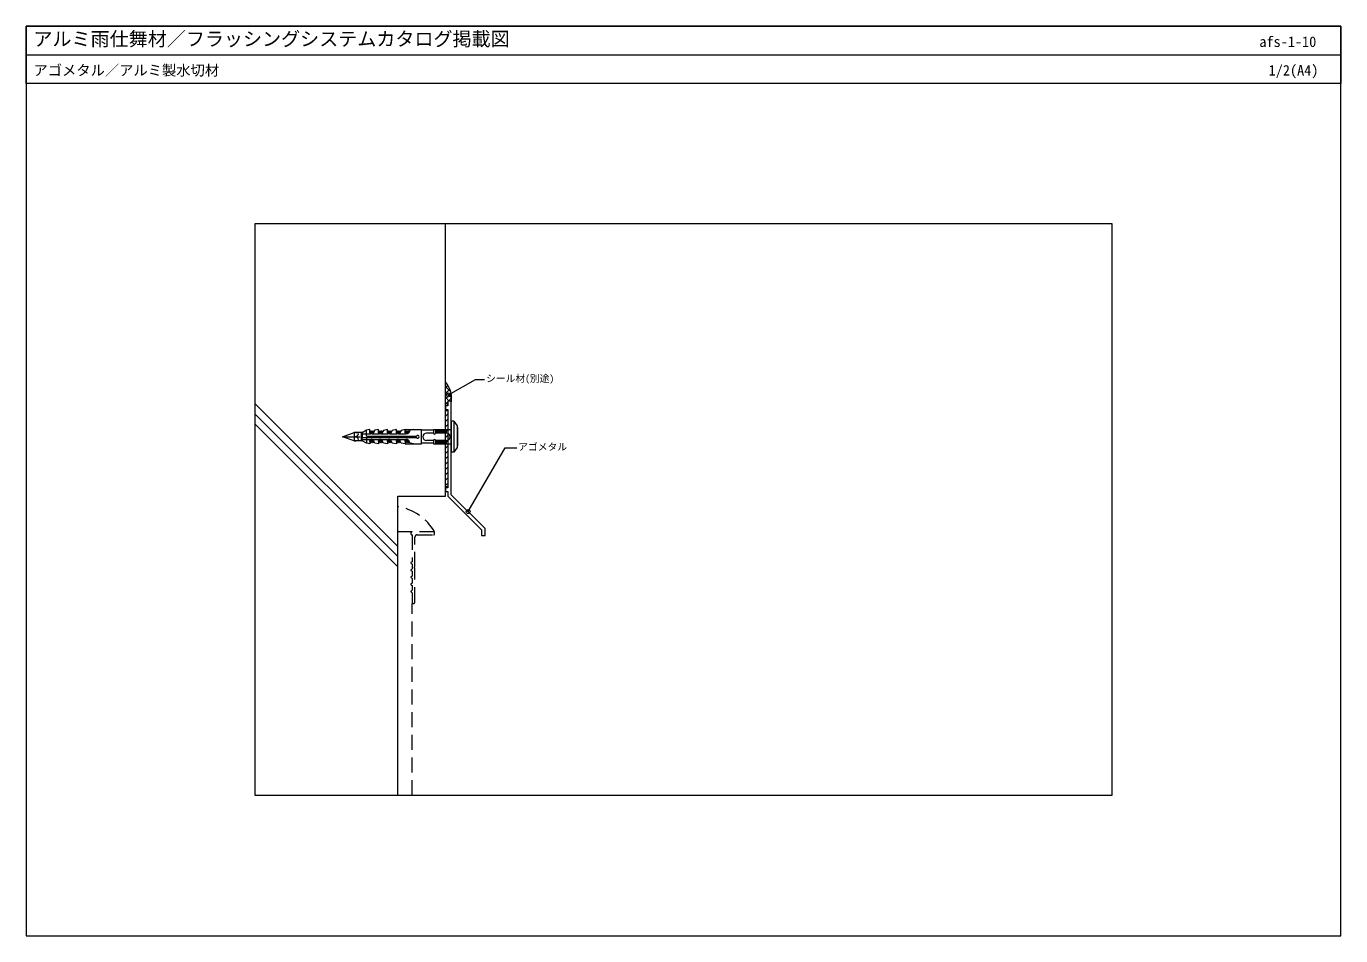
# Model space of a CAD drawing. Units: millimetres, scale not verified. Extents: x -276 to 276, y -191 to 191.
import ezdxf
from ezdxf.enums import TextEntityAlignment as Align

# ---------------------------------------------------------------- set-up
doc = ezdxf.new("R2010")
doc.units = ezdxf.units.MM
doc.header["$LTSCALE"] = 0.5
doc.linetypes.add('USER1', pattern=[19.05, 12.7, -6.35])
for name, color, linetype, lineweight in [('0-0_0', 7, 'Continuous', 18), ('0-1_WAKU', 7, 'Continuous', 18), ('0-3_KUTAI', 3, 'Continuous', 18), ('0-4_BOUSUI', 1, 'USER1', 18), ('0-5_MOJI', 7, 'Continuous', 18), ('0-6_HATCH', 9, 'Continuous', 18), ('0-7_KANAMONO_SCREW', 4, 'Continuous', 18), ('0-8_KANAMONO', 4, 'USER1', 18)]:
    doc.layers.add(name, color=color, linetype=linetype, lineweight=lineweight)
doc.styles.add('ＭＳ ゴシック', font='')
doc.styles.get('ＭＳ ゴシック').set_extended_font_data('MS Gothic')

msp = doc.modelspace()

# ---------------------------------------------------------------- linework, layer by layer
at = {"layer": '0-0_0'}
msp.add_line((-275.9599, 179.0225), (276.0401, 179.0225), dxfattribs=at)
msp.add_lwpolyline([(-179.9599, -131.9775), (180.0401, -131.9775), (180.0401, 108.0225), (-179.9599, 108.0225)], close=True, dxfattribs=at)
at = {"layer": '0-1_WAKU'}
for points in [[(276.0401, 167.0225), (-275.9599, 167.0225), (-275.9599, 191.0225), (276.0401, 191.0225)], [(-275.9599, -190.9775), (276.0401, -190.9775), (276.0401, 191.0225), (-275.9599, 191.0225)]]:
    msp.add_lwpolyline(points, close=True, dxfattribs=at)
at = {"layer": '0-3_KUTAI'}
msp.add_line((-119.9599, -131.9775), (-119.9599, -6.3884), dxfattribs=at)
msp.add_lwpolyline([(-119.9599, -6.3884), (-99.9599, -6.3884), (-99.9599, 108.0225)], dxfattribs=at)
at = {"layer": '0-4_BOUSUI'}
for p, q in [((-113.9599, -21.3884), (-119.9599, -21.3884)), ((-113.9599, -131.9775), (-113.9599, -51.3884))]:
    msp.add_line(p, q, dxfattribs=at)
at = {"layer": '0-4_BOUSUI', "linetype": 'Continuous'}
msp.add_arc((-108.6082, 34.419), 11.3018, 350.54926, 40.07318, dxfattribs=at)
at = {"layer": '0-4_BOUSUI'}
msp.add_arc((-123.4958, -32.4252), 22.0041, 30.10464, 80.75271, dxfattribs=at)
at = {"layer": '0-5_MOJI'}
for p, q in [((-98.6801, 36.1961), (-87.3725, 42.7246)), ((-87.3725, 42.7246), (-83.4895, 42.7246)), ((-90.3888, -12.8381), (-74.9028, 13.9844)), ((-74.9028, 13.9844), (-69.9028, 13.9844))]:
    msp.add_line(p, q, dxfattribs=at)
for centre in [(-98.6801, 36.1961), (-90.3888, -12.8381)]:
    msp.add_circle(centre, 0.8, dxfattribs=at)
at = {"layer": '0-6_HATCH'}
for p, q in [((-99.9599, 41.3168), (-99.7895, 41.4872)), ((-99.9599, 39.0717), (-98.8726, 40.159)), ((-97.7196, 37.4468), (-99.9599, 39.687)), ((-99.9599, 36.8266), (-98.1307, 38.6558)), ((-97.3127, 34.7948), (-99.9599, 37.442)), ((-99.9599, 34.5816), (-97.5931, 36.9483)), ((-98.3746, 33.6116), (-99.9599, 35.1969)), ((-99.9599, 32.3365), (-98.9599, 33.3365)), ((-98.6848, 33.6116), (-97.3202, 34.9762)), ((-179.9599, 32.5059), (-119.9599, -27.4941)), ((-179.9599, 28.2632), (-119.9599, -31.7368)), ((-98.9599, 31.9518), (-99.9599, 32.9518)), ((-99.9599, 29.5425), (-99.8908, 29.6116)), ((-99.9599, 27.2975), (-98.9599, 28.2975)), ((-179.9599, 24.0206), (-119.9599, -35.9794)), ((-99.9599, 25.0524), (-98.9599, 26.0524)), ((-99.9599, 22.8073), (-98.9599, 23.8073)), ((-99.9599, 20.5623), (-98.9599, 21.5623)), ((-99.9599, 18.3172), (-98.9599, 19.3172)), ((-99.9599, 16.0721), (-98.9599, 17.0721)), ((-99.9599, 13.8271), (-98.9599, 14.8271)), ((-99.9599, 11.582), (-98.9599, 12.582)), ((-99.9599, 9.3369), (-98.9599, 10.3369)), ((-99.9599, 7.0919), (-98.9599, 8.0919)), ((-99.9599, 4.8468), (-98.9599, 5.8468)), ((-99.9599, 2.6018), (-98.9599, 3.6018)), ((-99.9599, 0.3567), (-98.9599, 1.3567)), ((-99.9599, -1.8884), (-98.9599, -0.8884))]:
    msp.add_line(p, q, dxfattribs=at)
at = {"layer": '0-7_KANAMONO_SCREW'}
for p, q in [((-96.4599, 25.1116), (-94.9599, 23.1616)), ((-96.4599, 25.1116), (-96.4599, 12.1116)), ((-94.9599, 23.1616), (-94.9599, 14.0616)), ((-94.8968, 22.4571), (-94.8968, 14.7662)), ((-143.1968, 18.6116), (-135.7402, 18.6116)), ((-135.1968, 20.3616), (-138.1968, 20.3616)), ((-138.1968, 20.3616), (-138.1968, 16.8616)), ((-135.1968, 16.8616), (-138.1968, 16.8616)), ((-134.9468, 20.4116), (-135.1968, 20.3759)), ((-135.1968, 16.8554), (-135.1968, 20.3759)), ((-134.9468, 16.8116), (-135.1968, 16.8473)), ((-134.9599, 18.3081), (-112.0774, 18.3081)), ((-134.9468, 20.4116), (-134.9295, 20.2771)), ((-134.9468, 16.8116), (-134.9295, 16.9462)), ((-133.0627, 18.9152), (-133.0628, 21.3542)), ((-133.0627, 18.3081), (-133.0628, 15.869)), ((-133.0627, 18.9152), (-112.0774, 18.9152)), ((-129.8646, 20.8616), (-131.6209, 20.8616)), ((-131.1656, 20.2052), (-130.4849, 20.2052)), ((-130.6856, 19.8197), (-131.1656, 19.8197)), ((-130.6856, 17.4036), (-131.1656, 17.4036)), ((-131.1656, 17.018), (-130.4849, 17.018)), ((-131.0897, 18.9152), (-131.0897, 18.3081)), ((-130.4826, 18.9152), (-130.4826, 18.3081)), ((-126.2222, 20.8616), (-127.9784, 20.8616)), ((-127.5231, 20.2052), (-126.8425, 20.2052)), ((-127.0432, 19.8197), (-127.5231, 19.8197)), ((-127.0432, 17.4036), (-127.5231, 17.4036)), ((-127.5231, 17.018), (-126.8425, 17.018)), ((-122.5038, 20.8616), (-124.26, 20.8616)), ((-123.8047, 20.2052), (-123.1241, 20.2052)), ((-123.3248, 19.8197), (-123.8047, 19.8197)), ((-123.3248, 17.4036), (-123.8047, 17.4036)), ((-123.8047, 17.018), (-123.1241, 17.018)), ((-118.7854, 20.8616), (-120.5417, 20.8616)), ((-120.0864, 20.2052), (-119.4057, 20.2052)), ((-119.6064, 19.8197), (-120.0864, 19.8197)), ((-119.6064, 19.8197), (-120.0864, 19.8197)), ((-119.6064, 17.4036), (-120.0864, 17.4036)), ((-119.6064, 17.4036), (-120.0864, 17.4036)), ((-120.0864, 17.018), (-119.4057, 17.018)), ((-116.8233, 21.6091), (-116.825, 21.6088)), ((-116.8233, 21.6091), (-109.9599, 21.6091)), ((-116.368, 20.2052), (-115.6873, 20.2052)), ((-115.888, 19.8197), (-116.368, 19.8197)), ((-115.888, 17.4036), (-116.368, 17.4036)), ((-116.368, 17.018), (-115.6873, 17.018)), ((-109.9599, 15.6142), (-109.9599, 21.6091)), ((-104.9599, 21.3616), (-109.9599, 21.3616)), ((-104.9599, 20.1616), (-107.9099, 20.1616)), ((-104.9599, 17.0616), (-107.9099, 17.0616)), ((-104.9599, 21.6091), (-104.9599, 20.1616)), ((-104.9599, 21.6091), (-97.4599, 21.6091)), ((-104.9599, 17.0616), (-104.9599, 15.6142)), ((-104.1099, 21.6091), (-104.1099, 20.1616)), ((-99.5099, 20.1616), (-104.1099, 20.1616)), ((-104.1099, 17.0616), (-104.1099, 15.6142)), ((-99.5099, 17.0616), (-104.1099, 17.0616)), ((-103.6099, 21.6091), (-103.6099, 20.1616)), ((-103.6099, 17.0616), (-103.6099, 15.6142)), ((-103.1099, 21.6091), (-103.1099, 20.1616)), ((-103.1099, 17.0616), (-103.1099, 15.6142)), ((-102.6099, 21.6091), (-102.6099, 20.1616)), ((-102.6099, 17.0616), (-102.6099, 15.6142)), ((-102.1099, 21.6091), (-102.1099, 20.1616)), ((-102.1099, 17.0616), (-102.1099, 15.6142)), ((-101.6099, 21.6091), (-101.6099, 20.1616)), ((-101.6099, 17.0616), (-101.6099, 15.6142)), ((-101.1099, 21.6091), (-101.1099, 20.1616)), ((-101.1099, 17.0616), (-101.1099, 15.6142)), ((-100.6099, 21.6091), (-100.6099, 20.1616)), ((-100.6099, 17.0616), (-100.6099, 15.6142)), ((-100.1099, 21.6091), (-100.1099, 20.1616)), ((-100.1099, 17.0616), (-100.1099, 15.6142)), ((-99.6599, 21.6091), (-99.6599, 20.1616)), ((-99.6599, 17.0616), (-99.6599, 15.6142)), ((-129.8646, 16.3616), (-131.6209, 16.3616)), ((-126.2222, 16.3616), (-127.9784, 16.3616)), ((-122.5038, 16.3616), (-124.26, 16.3616)), ((-118.7854, 16.3616), (-120.5417, 16.3616)), ((-116.8233, 15.6142), (-116.825, 15.6145)), ((-116.8233, 15.6142), (-109.9599, 15.6142)), ((-104.9599, 15.8616), (-109.9599, 15.8616)), ((-104.9599, 15.6142), (-97.4599, 15.6142)), ((-96.4599, 12.1116), (-97.4599, 12.1116)), ((-94.9599, 14.0616), (-96.4599, 12.1116))]:
    msp.add_line(p, q, dxfattribs=at)
for points in [[(-96.4599, 25.1116), (-97.4599, 25.1116), (-97.4599, 12.1116)], [(-138.1968, 16.8616), (-143.1968, 18.6116), (-138.1968, 20.3616)], [(-131.6209, 20.3198), (-131.6209, 21.6091), (-133.0628, 21.3542), (-134.9599, 20.2595), (-134.9599, 18.6116)], [(-134.9599, 19.8197), (-131.4505, 19.8197), (-131.4617, 19.9379)], [(-131.6209, 16.9034), (-131.6209, 15.6142), (-133.0628, 15.869), (-134.9599, 16.9637), (-134.9599, 18.6116)], [(-134.9599, 17.4036), (-131.4505, 17.4036), (-131.4617, 17.2854)], [(-130.6856, 19.8197), (-127.8219, 19.8197), (-127.8331, 19.9514)], [(-130.6856, 17.4036), (-127.8219, 17.4036), (-127.8331, 17.2719)], [(-127.9784, 20.3197), (-127.9784, 21.6091), (-129.6269, 21.3184), (-130.2603, 20.1017)], [(-127.9784, 16.9035), (-127.9784, 15.6142), (-129.6269, 15.9048), (-130.2603, 17.1216)], [(-127.0432, 19.8197), (-124.1035, 19.8197), (-124.1147, 19.9514)], [(-127.0432, 17.4036), (-124.1035, 17.4036), (-124.1147, 17.2719)], [(-124.26, 20.3197), (-124.26, 21.6091), (-125.992, 21.3037), (-126.6175, 20.1022)], [(-124.26, 16.9035), (-124.26, 15.6142), (-125.992, 15.9196), (-126.6175, 17.121)], [(-123.3248, 19.8197), (-120.3851, 19.8197), (-120.3963, 19.9514)], [(-123.3248, 17.4036), (-120.3851, 17.4036), (-120.3963, 17.2719)], [(-120.5417, 20.3197), (-120.5417, 21.6091), (-122.2737, 21.3037), (-122.8991, 20.1022)], [(-120.5417, 16.9035), (-120.5417, 15.6142), (-122.2737, 15.9196), (-122.8991, 17.121)], [(-119.6064, 19.8197), (-116.6667, 19.8197), (-116.6779, 19.9514)], [(-119.6064, 17.4036), (-116.6667, 17.4036), (-116.6779, 17.2719)], [(-116.8233, 20.3197), (-116.8233, 21.6091), (-118.5553, 21.3037), (-119.1807, 20.1022)], [(-116.8233, 16.9035), (-116.8233, 15.6142), (-118.5553, 15.9196), (-119.1807, 17.121)], [(-113.4102, 21.6091), (-114.8062, 21.3626), (-115.4635, 20.1)], [(-113.4102, 15.6142), (-114.8062, 15.8606), (-115.4635, 17.1233)]]:
    msp.add_lwpolyline(points, dxfattribs=at)
for centre, radius in [((-131.1634, 20.6628), 0.4576), ((-131.1089, 20.3092), 0.5121), ((-131.1089, 16.9141), 0.5121), ((-131.1634, 16.5605), 0.4576), ((-131.1656, 20.2495), 0.4298), ((-131.1656, 16.9738), 0.4298), ((-130.7277, 20.345), 0.527), ((-130.7277, 16.8783), 0.527), ((-130.4865, 20.6669), 0.4617), ((-130.4865, 16.5563), 0.4617), ((-127.5209, 20.6628), 0.4576), ((-127.4596, 20.3116), 0.5189), ((-127.4596, 16.9117), 0.5189), ((-127.5209, 16.5605), 0.4576), ((-127.5231, 20.2503), 0.4306), ((-127.5231, 16.9729), 0.4306), ((-127.086, 20.3461), 0.5282), ((-127.086, 16.8771), 0.5282), ((-126.844, 20.6669), 0.4617), ((-126.844, 16.5563), 0.4617), ((-123.8025, 20.6628), 0.4576), ((-123.7412, 20.3116), 0.5189), ((-123.7412, 16.9117), 0.5189), ((-123.8025, 16.5605), 0.4576), ((-123.8047, 20.2503), 0.4306), ((-123.8047, 16.9729), 0.4306), ((-123.3676, 20.3461), 0.5282), ((-123.3676, 16.8771), 0.5282), ((-123.1256, 20.6669), 0.4617), ((-123.1256, 16.5563), 0.4617), ((-120.0841, 20.6628), 0.4576), ((-120.0228, 20.3116), 0.5189), ((-120.0228, 16.9117), 0.5189), ((-120.0841, 16.5605), 0.4576), ((-120.0864, 20.2503), 0.4306), ((-120.0864, 16.9729), 0.4306), ((-119.6492, 20.3461), 0.5282), ((-119.6492, 16.8771), 0.5282), ((-119.4073, 20.6669), 0.4617), ((-119.4073, 16.5563), 0.4617), ((-116.3657, 20.6628), 0.4576), ((-116.3044, 20.3116), 0.5189), ((-116.3044, 16.9117), 0.5189), ((-116.3657, 16.5605), 0.4576), ((-116.368, 20.2503), 0.4306), ((-116.368, 16.9729), 0.4306), ((-115.9279, 20.3418), 0.5236), ((-115.9279, 16.8815), 0.5236), ((-115.6889, 20.6669), 0.4617), ((-115.6889, 16.5563), 0.4617)]:
    msp.add_circle(centre, radius, dxfattribs=at)
for centre, radius, start, end in [((-95.5468, 18.6116), 3.9, 80.40593, 81.34408), ((-111.5599, 18.6116), 0.6, 210.39126, 149.60874), ((-107.9099, 18.6116), 1.55, 90, 270), ((-104.5349, 20.1616), 0.425, 180, 0), ((-104.5349, 17.0616), 0.425, 0, 180), ((-99.5099, 18.6116), 1.55, 270, 90), ((-95.5468, 18.6116), 3.9, 278.65592, 279.59407)]:
    msp.add_arc(centre, radius, start, end, dxfattribs=at)
for centre, ratio, start_param, end_param in [((-138.1968, 19.8616), 0.294118, 6.28318531, 7.85398163), ((-138.1968, 17.3616), 0.735349, 6.28318531, 7.85398163), ((-138.1968, 17.3616), 0.294118, 4.71238898, 6.28318531), ((-138.1968, 19.8616), 0.735294, 4.72407665, 6.28318531)]:
    msp.add_ellipse(centre, major_axis=(1.7, 0), ratio=ratio, start_param=start_param, end_param=end_param, dxfattribs=at)
at = {"layer": '0-8_KANAMONO'}
for p, q in [((-114.4599, -21.8884), (-114.4599, -22.0884)), ((-111.7599, -22.5884), (-104.9599, -22.5884))]:
    msp.add_line(p, q, dxfattribs=at)
at = {"layer": '0-8_KANAMONO', "linetype": 'Continuous'}
for points in [[(-98.6599, 18.6116), (-98.9599, 18.3116), (-98.9599, -2.8884), (-99.9599, -2.8884), (-99.9599, -4.3884), (-98.9599, -4.3884), (-98.9599, -6.3884), (-84.8177, -20.5305), (-84.8177, -22.9092), (-83.3177, -22.9092), (-83.3177, -19.9092), (-97.4599, -5.7671), (-97.4599, 33.6116), (-98.9599, 33.6116), (-98.9599, 31.6116), (-99.9599, 31.6116), (-99.9599, 30.1116), (-98.9599, 30.1116), (-98.9599, 18.9116)], [(-98.9599, -2.3884), (-99.9599, -2.3884), (-99.9599, 29.6116), (-98.9599, 29.6116)]]:
    msp.add_lwpolyline(points, close=True, dxfattribs=at)
at = {"layer": '0-8_KANAMONO'}
for points in [[(-104.4599, -22.0884), (-104.4599, -21.3884), (-113.9599, -21.3884)], [(-113.9599, -22.5884), (-113.9599, -33.8884), (-114.3857, -34.2329)], [(-112.929, -36.2007), (-112.7599, -36.1384), (-112.7599, -23.5884)], [(-114.3857, -34.5439), (-113.9599, -34.8884), (-113.9599, -36.8884), (-114.3857, -37.2329)], [(-114.3857, -37.5439), (-113.9599, -37.8884), (-113.9599, -39.8884), (-114.3857, -40.2329)], [(-112.7599, -50.8884), (-112.7599, -36.6384), (-112.929, -36.576)], [(-114.3857, -40.5439), (-113.9599, -40.8884), (-113.9599, -42.8884), (-114.3857, -43.2329)], [(-114.3857, -43.5439), (-113.9599, -43.8884), (-113.9599, -45.8884), (-114.3857, -46.2329)], [(-114.3857, -46.5439), (-113.9599, -46.8884), (-113.9599, -51.3884), (-113.2599, -51.3884)]]:
    msp.add_lwpolyline(points, dxfattribs=at)
for centre, radius, start, end in [((-113.9599, -21.8884), 0.5, 90, 180), ((-113.9599, -22.0884), 0.5, 180, 270), ((-111.7599, -23.5884), 1, 90, 180), ((-104.9599, -22.0884), 0.5, 270, 0), ((-114.2599, -34.3884), 0.2, 128.97666, 231.02334), ((-114.2599, -37.3884), 0.2, 128.97666, 231.02334), ((-112.8599, -36.3884), 0.2, 110.2297, 249.7703), ((-114.2599, -40.3884), 0.2, 128.97666, 231.02334), ((-114.2599, -43.3884), 0.2, 128.97666, 231.02334), ((-114.2599, -46.3884), 0.2, 128.97666, 231.02334), ((-113.2599, -50.8884), 0.5, 270, 0)]:
    msp.add_arc(centre, radius, start, end, dxfattribs=at)

# ---------------------------------------------------------------- texts
at = {"layer": '0-1_WAKU', "style": 'ＭＳ ゴシック'}
for s, height, p in [('アルミ雨仕舞材／フラッシングシステムカタログ掲載図', 5.865, (-272.9599, 181.0225)), ('afs-1-10', 4.399, (241.8523, 181.0225)), ('アゴメタル／アルミ製水切材', 4.399, (-272.9599, 169.0225)), ('1/2(A4)', 4.399, (245.7508, 169.0225))]:
    msp.add_text(s, height=height, dxfattribs=at).set_placement(p, align=Align.BOTTOM_LEFT)
at = {"layer": '0-5_MOJI', "style": 'ＭＳ ゴシック'}
for s, p in [('シール材(別途)', (-82.8895, 40.7246)), ('アゴメタル', (-69.4028, 11.9844))]:
    msp.add_text(s, height=2.933, dxfattribs=at).set_placement(p, align=Align.BOTTOM_LEFT)

doc.saveas('drawing.dxf')
